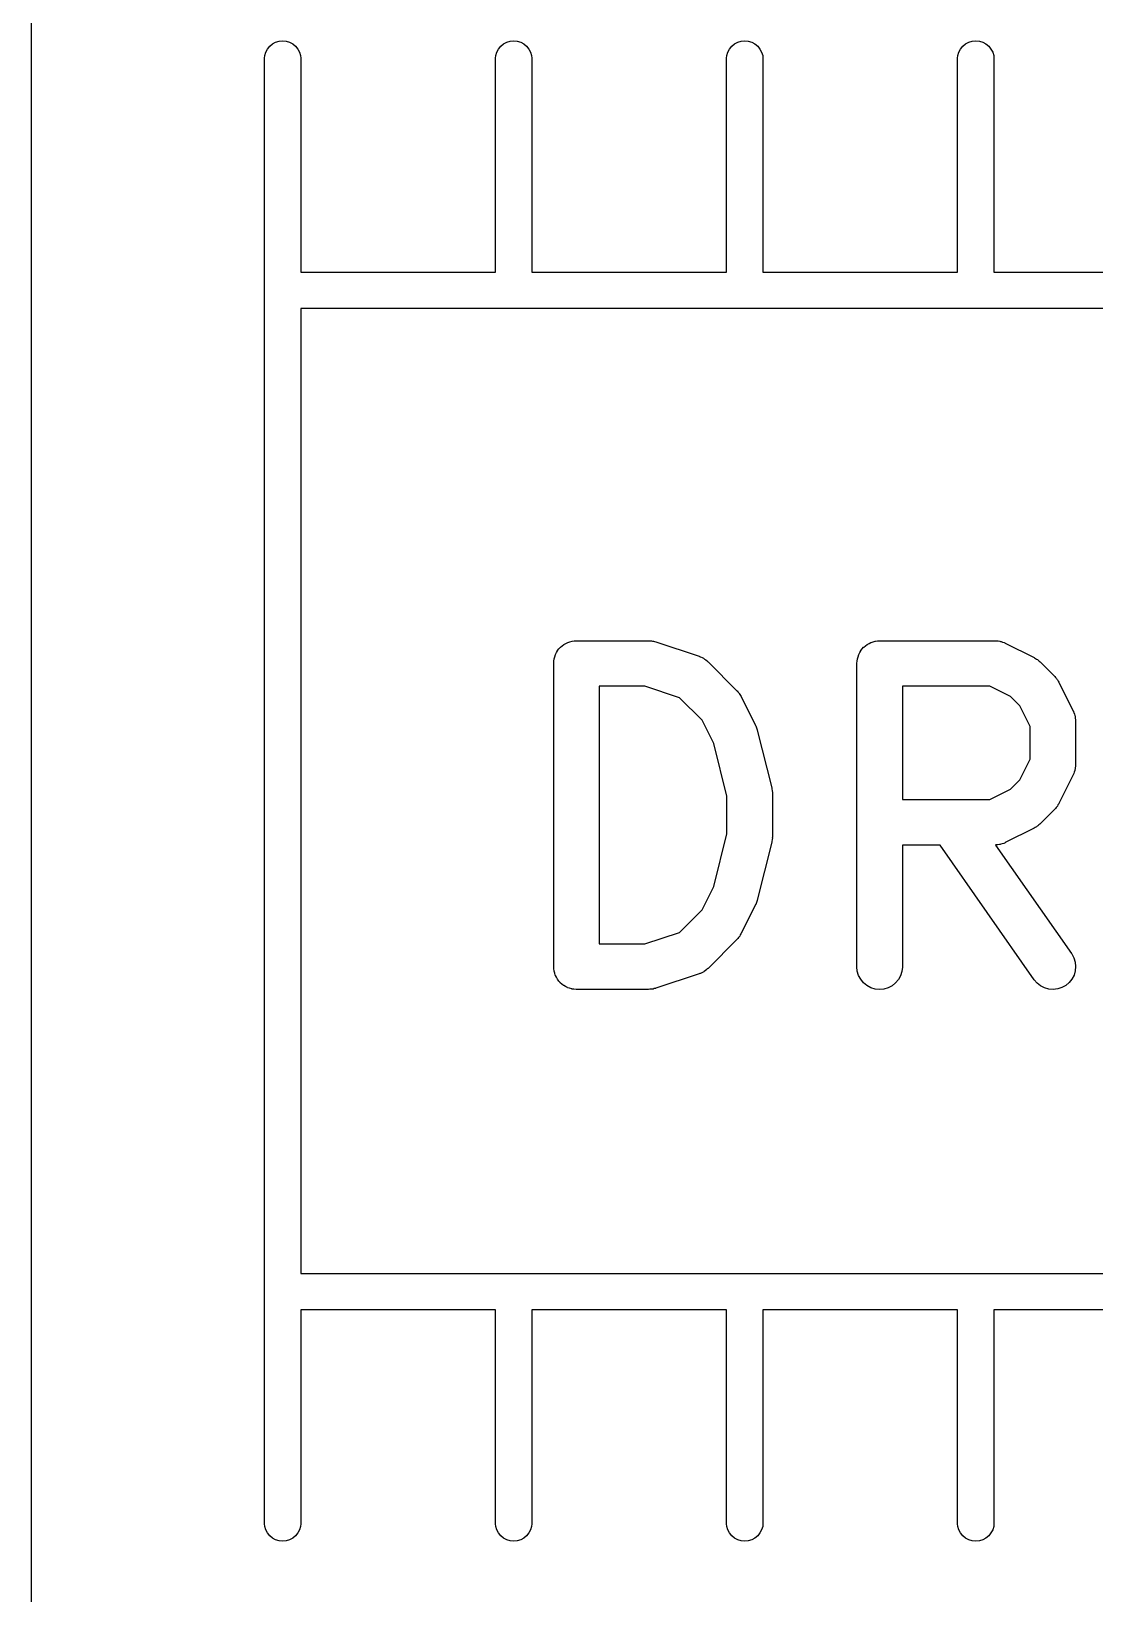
# Model space of a CAD drawing. Extents: x 5.19 to 7.89, y -5.38 to -2.27.
# Drawn here: x 5.5398 to 5.6779, y -3.0083 to -2.8055 of the extents above; entities that cross this region are included whole.
import ezdxf

# ---------------------------------------------------------------- set-up
doc = ezdxf.new("R2010")
doc.units = 0
doc.header["$MEASUREMENT"] = 0
doc.layers.add('BLACK', color=7, linetype='CONTINUOUS')

msp = doc.modelspace()

# ---------------------------------------------------------------- linework, layer by layer
at = {"layer": 'BLACK', "linetype": 'CONTINUOUS'}
for p, q in [((5.53984, -2.80421), (5.53984, -3.50685)), ((5.5708, -2.80742), (5.57116, -2.80712)), ((5.57116, -2.80712), (5.57157, -2.8069)), ((5.57157, -2.8069), (5.57202, -2.80677)), ((5.57202, -2.80677), (5.57248, -2.80672)), ((5.57248, -2.80672), (5.57294, -2.80677)), ((5.57294, -2.80677), (5.57339, -2.8069)), ((5.57339, -2.8069), (5.5738, -2.80712)), ((5.5738, -2.80712), (5.57416, -2.80742)), ((5.6008, -2.80742), (5.60116, -2.80712)), ((5.60116, -2.80712), (5.60157, -2.8069)), ((5.60157, -2.8069), (5.60202, -2.80677)), ((5.60202, -2.80677), (5.60248, -2.80672)), ((5.60248, -2.80672), (5.60294, -2.80677)), ((5.60294, -2.80677), (5.60339, -2.8069)), ((5.60339, -2.8069), (5.6038, -2.80712)), ((5.6038, -2.80712), (5.60416, -2.80742)), ((5.6308, -2.80742), (5.63116, -2.80712)), ((5.63116, -2.80712), (5.63157, -2.8069)), ((5.63157, -2.8069), (5.63202, -2.80677)), ((5.63202, -2.80677), (5.63248, -2.80672)), ((5.63248, -2.80672), (5.63294, -2.80677)), ((5.63294, -2.80677), (5.63339, -2.8069)), ((5.63339, -2.8069), (5.6338, -2.80712)), ((5.6338, -2.80712), (5.63416, -2.80742)), ((5.6608, -2.80742), (5.66116, -2.80712)), ((5.66116, -2.80712), (5.66157, -2.8069)), ((5.66157, -2.8069), (5.66202, -2.80677)), ((5.66202, -2.80677), (5.66248, -2.80672)), ((5.66248, -2.80672), (5.66294, -2.80677)), ((5.66294, -2.80677), (5.66339, -2.8069)), ((5.66339, -2.8069), (5.6638, -2.80712)), ((5.6638, -2.80712), (5.66416, -2.80742)), ((5.57012, -2.80898), (5.57015, -2.80863)), ((5.57012, -2.83898), (5.57012, -2.80898)), ((5.57015, -2.80863), (5.57029, -2.80819)), ((5.57029, -2.80819), (5.57051, -2.80778)), ((5.57051, -2.80778), (5.5708, -2.80742)), ((5.57416, -2.80742), (5.57445, -2.80778)), ((5.57445, -2.80778), (5.57467, -2.80819)), ((5.57467, -2.80819), (5.57481, -2.80863)), ((5.57481, -2.80863), (5.57484, -2.80898)), ((5.57484, -2.80898), (5.57484, -2.83673)), ((5.60012, -2.80898), (5.60015, -2.80863)), ((5.60012, -2.83673), (5.60012, -2.80898)), ((5.60015, -2.80863), (5.60029, -2.80819)), ((5.60029, -2.80819), (5.60051, -2.80778)), ((5.60051, -2.80778), (5.6008, -2.80742)), ((5.60416, -2.80742), (5.60445, -2.80778)), ((5.60445, -2.80778), (5.60467, -2.80819)), ((5.60467, -2.80819), (5.60481, -2.80863)), ((5.60481, -2.80863), (5.60484, -2.80898)), ((5.60484, -2.80898), (5.60484, -2.83673)), ((5.63012, -2.80898), (5.63015, -2.80863)), ((5.63012, -2.83673), (5.63012, -2.80898)), ((5.63015, -2.80863), (5.63029, -2.80819)), ((5.63029, -2.80819), (5.63051, -2.80778)), ((5.63051, -2.80778), (5.6308, -2.80742)), ((5.63416, -2.80742), (5.63445, -2.80778)), ((5.63445, -2.80778), (5.63467, -2.80819)), ((5.63467, -2.80819), (5.63481, -2.80863)), ((5.63481, -2.80863), (5.63484, -2.80898)), ((5.63484, -2.80898), (5.63484, -2.83673)), ((5.66012, -2.80898), (5.66015, -2.80863)), ((5.66012, -2.83673), (5.66012, -2.80898)), ((5.66015, -2.80863), (5.66029, -2.80819)), ((5.66029, -2.80819), (5.66051, -2.80778)), ((5.66051, -2.80778), (5.6608, -2.80742)), ((5.66416, -2.80742), (5.66445, -2.80778)), ((5.66445, -2.80778), (5.66467, -2.80819)), ((5.66467, -2.80819), (5.66481, -2.80863)), ((5.66481, -2.80863), (5.66484, -2.80898)), ((5.66484, -2.80898), (5.66484, -2.83673)), ((5.57484, -2.83673), (5.60012, -2.83673)), ((5.60484, -2.83673), (5.63012, -2.83673)), ((5.63484, -2.83673), (5.66012, -2.83673)), ((5.66484, -2.83673), (5.69012, -2.83673)), ((5.57011, -2.83909), (5.57012, -2.83898)), ((5.57012, -2.83921), (5.57011, -2.83909)), ((5.57012, -2.96898), (5.57012, -2.83921)), ((5.60236, -2.84146), (5.57484, -2.84146)), ((5.57484, -2.84146), (5.57484, -2.96673)), ((5.60248, -2.84147), (5.60236, -2.84146)), ((5.6026, -2.84146), (5.60248, -2.84147)), ((5.63236, -2.84146), (5.6026, -2.84146)), ((5.63248, -2.84147), (5.63236, -2.84146)), ((5.6326, -2.84146), (5.63248, -2.84147)), ((5.66236, -2.84146), (5.6326, -2.84146)), ((5.66248, -2.84147), (5.66236, -2.84146)), ((5.6626, -2.84146), (5.66248, -2.84147)), ((5.69236, -2.84146), (5.6626, -2.84146)), ((5.60782, -2.88666), (5.6079, -2.88639)), ((5.6079, -2.88638), (5.60791, -2.88637)), ((5.6079, -2.88639), (5.6079, -2.88638)), ((5.60791, -2.88637), (5.60804, -2.88613)), ((5.60804, -2.88613), (5.60817, -2.88588)), ((5.60817, -2.88588), (5.60818, -2.88588)), ((5.60818, -2.88587), (5.60836, -2.88565)), ((5.60818, -2.88588), (5.60818, -2.88587)), ((5.60836, -2.88565), (5.60854, -2.88544)), ((5.60854, -2.88544), (5.60855, -2.88543)), ((5.60855, -2.88543), (5.60877, -2.88525)), ((5.60855, -2.88543), (5.60855, -2.88543)), ((5.60877, -2.88525), (5.60899, -2.88508)), ((5.60899, -2.88508), (5.609, -2.88507)), ((5.609, -2.88506), (5.60925, -2.88494)), ((5.609, -2.88507), (5.609, -2.88506)), ((5.60925, -2.88494), (5.6095, -2.8848)), ((5.6095, -2.8848), (5.60951, -2.8848)), ((5.60951, -2.8848), (5.60978, -2.88472)), ((5.60951, -2.8848), (5.60951, -2.8848)), ((5.60978, -2.88472), (5.61005, -2.88464)), ((5.61005, -2.88464), (5.61006, -2.88464)), ((5.61006, -2.88464), (5.61007, -2.88463)), ((5.61007, -2.88463), (5.61034, -2.88461)), ((5.61034, -2.88461), (5.61062, -2.88458)), ((5.61062, -2.88458), (5.61999, -2.88458)), ((5.61999, -2.88458), (5.62004, -2.88458)), ((5.62004, -2.88458), (5.6202, -2.8846)), ((5.6202, -2.8846), (5.62037, -2.88461)), ((5.62037, -2.88461), (5.62049, -2.88463)), ((5.62049, -2.88463), (5.62061, -2.88465)), ((5.62061, -2.88465), (5.62077, -2.8847)), ((5.62077, -2.8847), (5.62093, -2.88473)), ((5.62093, -2.88473), (5.62655, -2.88661)), ((5.64719, -2.88666), (5.64727, -2.88639)), ((5.64727, -2.88638), (5.64728, -2.88637)), ((5.64727, -2.88639), (5.64727, -2.88638)), ((5.64728, -2.88637), (5.64741, -2.88613)), ((5.64741, -2.88613), (5.64754, -2.88588)), ((5.64754, -2.88588), (5.64755, -2.88588)), ((5.64755, -2.88587), (5.64773, -2.88565)), ((5.64755, -2.88588), (5.64755, -2.88587)), ((5.64773, -2.88565), (5.64791, -2.88544)), ((5.64791, -2.88544), (5.64792, -2.88543)), ((5.64792, -2.88543), (5.64814, -2.88525)), ((5.64792, -2.88543), (5.64792, -2.88543)), ((5.64814, -2.88525), (5.64836, -2.88508)), ((5.64836, -2.88508), (5.64837, -2.88507)), ((5.64837, -2.88506), (5.64862, -2.88494)), ((5.64837, -2.88507), (5.64837, -2.88506)), ((5.64862, -2.88494), (5.64887, -2.8848)), ((5.64887, -2.8848), (5.64888, -2.8848)), ((5.64888, -2.8848), (5.64915, -2.88472)), ((5.64888, -2.8848), (5.64888, -2.8848)), ((5.64915, -2.88472), (5.64942, -2.88464)), ((5.64942, -2.88464), (5.64943, -2.88464)), ((5.64943, -2.88464), (5.64944, -2.88463)), ((5.64944, -2.88463), (5.64971, -2.88461)), ((5.64971, -2.88461), (5.64999, -2.88458)), ((5.64999, -2.88458), (5.66499, -2.88458)), ((5.66499, -2.88458), (5.66503, -2.88458)), ((5.66503, -2.88458), (5.66512, -2.88459)), ((5.66512, -2.88459), (5.6652, -2.88459)), ((5.6652, -2.88459), (5.6654, -2.88462)), ((5.6654, -2.88462), (5.6656, -2.88465)), ((5.6656, -2.88465), (5.66569, -2.88467)), ((5.66569, -2.88467), (5.66577, -2.88469)), ((5.66577, -2.88469), (5.66596, -2.88476)), ((5.66596, -2.88476), (5.66615, -2.88482)), ((5.66615, -2.88482), (5.66623, -2.88486)), ((5.66623, -2.88486), (5.66631, -2.88489)), ((5.66631, -2.88489), (5.67006, -2.88677)), ((5.60767, -2.88749), (5.6077, -2.88722)), ((5.60767, -2.88751), (5.60767, -2.88749)), ((5.60767, -2.88753), (5.60767, -2.88751)), ((5.60767, -2.88751), (5.60767, -2.88751)), ((5.60767, -2.88751), (5.60767, -2.88751)), ((5.60767, -2.9269), (5.60767, -2.88753)), ((5.6077, -2.88722), (5.60773, -2.88694)), ((5.60773, -2.88692), (5.60782, -2.88666)), ((5.60773, -2.88693), (5.60773, -2.88692)), ((5.60773, -2.88694), (5.60773, -2.88693)), ((5.62655, -2.88661), (5.62659, -2.88662)), ((5.62659, -2.88662), (5.62667, -2.88666)), ((5.62667, -2.88666), (5.62675, -2.88668)), ((5.62675, -2.88668), (5.62693, -2.88678)), ((5.62693, -2.88678), (5.62711, -2.88686)), ((5.62711, -2.88686), (5.62718, -2.88691)), ((5.62718, -2.88691), (5.62726, -2.88696)), ((5.62726, -2.88696), (5.62742, -2.88708)), ((5.62742, -2.88708), (5.62758, -2.8872)), ((5.62758, -2.8872), (5.62764, -2.88727)), ((5.62764, -2.88727), (5.62771, -2.88732)), ((5.62771, -2.88732), (5.63146, -2.89107)), ((5.64704, -2.88749), (5.64707, -2.88722)), ((5.64704, -2.88751), (5.64704, -2.88749)), ((5.64704, -2.88753), (5.64704, -2.88751)), ((5.64704, -2.88751), (5.64704, -2.88751)), ((5.64704, -2.88751), (5.64704, -2.88751)), ((5.64704, -2.9269), (5.64704, -2.88753)), ((5.64707, -2.88722), (5.6471, -2.88694)), ((5.6471, -2.88692), (5.64719, -2.88666)), ((5.6471, -2.88693), (5.6471, -2.88692)), ((5.6471, -2.88694), (5.6471, -2.88693)), ((5.67006, -2.88677), (5.6701, -2.88679)), ((5.6701, -2.88679), (5.67023, -2.88688)), ((5.67023, -2.88688), (5.67038, -2.88696)), ((5.67038, -2.88696), (5.67048, -2.88703)), ((5.67048, -2.88703), (5.67058, -2.8871)), ((5.67058, -2.8871), (5.6707, -2.88722)), ((5.6707, -2.88722), (5.67083, -2.88732)), ((5.67083, -2.88732), (5.6727, -2.8892)), ((5.6727, -2.8892), (5.67273, -2.88923)), ((5.67273, -2.88923), (5.67283, -2.88936)), ((5.67283, -2.88936), (5.67295, -2.88948)), ((5.67295, -2.88948), (5.67301, -2.88958)), ((5.67301, -2.88958), (5.67309, -2.88968)), ((5.67309, -2.88968), (5.67317, -2.88982)), ((5.67317, -2.88982), (5.67325, -2.88996)), ((5.67325, -2.88996), (5.67513, -2.89371)), ((5.61357, -2.89049), (5.61357, -2.92395)), ((5.61952, -2.89049), (5.61357, -2.89049)), ((5.62402, -2.89199), (5.61952, -2.89049)), ((5.62694, -2.89491), (5.62402, -2.89199)), ((5.63146, -2.89107), (5.63149, -2.8911)), ((5.63149, -2.8911), (5.63159, -2.89123)), ((5.63159, -2.89123), (5.6317, -2.89135)), ((5.6317, -2.89135), (5.63177, -2.89145)), ((5.63177, -2.89145), (5.63184, -2.89155)), ((5.63184, -2.89155), (5.63192, -2.8917)), ((5.63192, -2.8917), (5.63201, -2.89184)), ((5.63201, -2.89184), (5.63388, -2.89559)), ((5.65294, -2.89049), (5.65294, -2.9052)), ((5.66429, -2.89049), (5.65294, -2.89049)), ((5.66699, -2.89184), (5.66429, -2.89049)), ((5.66819, -2.89303), (5.66699, -2.89184)), ((5.66954, -2.89573), (5.66819, -2.89303)), ((5.67513, -2.89371), (5.67515, -2.89375)), ((5.67515, -2.89375), (5.67518, -2.89383)), ((5.67518, -2.89383), (5.67522, -2.89391)), ((5.67522, -2.89391), (5.67528, -2.8941)), ((5.67528, -2.8941), (5.67535, -2.89429)), ((5.67535, -2.89429), (5.67536, -2.89438)), ((5.67536, -2.89438), (5.67538, -2.89446)), ((5.67538, -2.89446), (5.6754, -2.89466)), ((5.62846, -2.89794), (5.62694, -2.89491)), ((5.63388, -2.89559), (5.6339, -2.89562)), ((5.6339, -2.89562), (5.63391, -2.89564)), ((5.63391, -2.89564), (5.63391, -2.89565)), ((5.63391, -2.89565), (5.63401, -2.89591)), ((5.63401, -2.89591), (5.6341, -2.89617)), ((5.6341, -2.89617), (5.6341, -2.89618)), ((5.6341, -2.89618), (5.63411, -2.89619)), ((5.63411, -2.89619), (5.63598, -2.90369)), ((5.66954, -2.89996), (5.66954, -2.89573)), ((5.6754, -2.89466), (5.67544, -2.89486)), ((5.67544, -2.89486), (5.67543, -2.89495)), ((5.67543, -2.89495), (5.67544, -2.89503)), ((5.67544, -2.89503), (5.67544, -2.90066)), ((5.63016, -2.90477), (5.62846, -2.89794)), ((5.66819, -2.90266), (5.66954, -2.89996)), ((5.67513, -2.90198), (5.67325, -2.90573)), ((5.67516, -2.9019), (5.67513, -2.90198)), ((5.6752, -2.90182), (5.67516, -2.9019)), ((5.67526, -2.90163), (5.6752, -2.90182)), ((5.67534, -2.90144), (5.67526, -2.90163)), ((5.67535, -2.90135), (5.67534, -2.90144)), ((5.67538, -2.90127), (5.67535, -2.90135)), ((5.6754, -2.90107), (5.67538, -2.90127)), ((5.67543, -2.90087), (5.6754, -2.90107)), ((5.67544, -2.9007), (5.67543, -2.90079)), ((5.67543, -2.90079), (5.67543, -2.90087)), ((5.67544, -2.90066), (5.67544, -2.9007)), ((5.63598, -2.90369), (5.63599, -2.90373)), ((5.63599, -2.90373), (5.636, -2.90378)), ((5.636, -2.90378), (5.63601, -2.90383)), ((5.63601, -2.90383), (5.63604, -2.90407)), ((5.63604, -2.90407), (5.63607, -2.9043)), ((5.63607, -2.9043), (5.63607, -2.90436)), ((5.63607, -2.90436), (5.63607, -2.90441)), ((5.63607, -2.90441), (5.63607, -2.91003)), ((5.66429, -2.9052), (5.66699, -2.90386)), ((5.66699, -2.90386), (5.66819, -2.90266)), ((5.63016, -2.90967), (5.63016, -2.90477)), ((5.65294, -2.9052), (5.66429, -2.9052)), ((5.6727, -2.9065), (5.67083, -2.90837)), ((5.67281, -2.90637), (5.6727, -2.9065)), ((5.67292, -2.90625), (5.67281, -2.90637)), ((5.67299, -2.90615), (5.67292, -2.90625)), ((5.67307, -2.90605), (5.67299, -2.90615)), ((5.67314, -2.9059), (5.67307, -2.90605)), ((5.67324, -2.90576), (5.67314, -2.9059)), ((5.67325, -2.90573), (5.67324, -2.90576)), ((5.67044, -2.90868), (5.67035, -2.90876)), ((5.67055, -2.90862), (5.67044, -2.90868)), ((5.67067, -2.9085), (5.67055, -2.90862)), ((5.6708, -2.9084), (5.67067, -2.9085)), ((5.67083, -2.90837), (5.6708, -2.9084)), ((5.62846, -2.9165), (5.63016, -2.90967)), ((5.63598, -2.91075), (5.63411, -2.91825)), ((5.63599, -2.9107), (5.63598, -2.91075)), ((5.63601, -2.91065), (5.63599, -2.9107)), ((5.63603, -2.91041), (5.63601, -2.91065)), ((5.63607, -2.91018), (5.63603, -2.91041)), ((5.63607, -2.91007), (5.63606, -2.91013)), ((5.63606, -2.91013), (5.63607, -2.91018)), ((5.63607, -2.91003), (5.63607, -2.91007)), ((5.67006, -2.90892), (5.66631, -2.9108)), ((5.6702, -2.90883), (5.67006, -2.90892)), ((5.67035, -2.90876), (5.6702, -2.90883)), ((5.65783, -2.91111), (5.65294, -2.91111)), ((5.65294, -2.91111), (5.65294, -2.9269)), ((5.67007, -2.9286), (5.65783, -2.91111)), ((5.66508, -2.9111), (5.66503, -2.91111)), ((5.66503, -2.91111), (5.67491, -2.92521)), ((5.66516, -2.9111), (5.66508, -2.9111)), ((5.66536, -2.91107), (5.66516, -2.9111)), ((5.66556, -2.91105), (5.66536, -2.91107)), ((5.66565, -2.91103), (5.66556, -2.91105)), ((5.66573, -2.91101), (5.66565, -2.91103)), ((5.66592, -2.91095), (5.66573, -2.91101)), ((5.66611, -2.91089), (5.66592, -2.91095)), ((5.66619, -2.91085), (5.66611, -2.91089)), ((5.66627, -2.91082), (5.66619, -2.91085)), ((5.66631, -2.9108), (5.66627, -2.91082)), ((5.62694, -2.91953), (5.62846, -2.9165)), ((5.63388, -2.91885), (5.63201, -2.9226)), ((5.63389, -2.91884), (5.63388, -2.91885)), ((5.6339, -2.91883), (5.63389, -2.91884)), ((5.63399, -2.91857), (5.6339, -2.91883)), ((5.63409, -2.91831), (5.63399, -2.91857)), ((5.6341, -2.91829), (5.63409, -2.9183)), ((5.63409, -2.9183), (5.63409, -2.91831)), ((5.63411, -2.91825), (5.6341, -2.91829)), ((5.62402, -2.92245), (5.62694, -2.91953)), ((5.61952, -2.92395), (5.62402, -2.92245)), ((5.63182, -2.92292), (5.63174, -2.92302)), ((5.6319, -2.92278), (5.63182, -2.92292)), ((5.63199, -2.92264), (5.6319, -2.92278)), ((5.63201, -2.9226), (5.63199, -2.92264)), ((5.61357, -2.92395), (5.61952, -2.92395)), ((5.63146, -2.92337), (5.62771, -2.92712)), ((5.63156, -2.92324), (5.63146, -2.92337)), ((5.63168, -2.92312), (5.63156, -2.92324)), ((5.63174, -2.92302), (5.63168, -2.92312)), ((5.60769, -2.92718), (5.60767, -2.9269)), ((5.64709, -2.92748), (5.64704, -2.9269)), ((5.65294, -2.92695), (5.65288, -2.92752)), ((5.65294, -2.9269), (5.65294, -2.92695)), ((5.67491, -2.92521), (5.67493, -2.92525)), ((5.67493, -2.92525), (5.67521, -2.92575)), ((5.67521, -2.92575), (5.67538, -2.9263)), ((5.67538, -2.9263), (5.67544, -2.92687)), ((5.67544, -2.92687), (5.67539, -2.92745)), ((5.60772, -2.92746), (5.60769, -2.92718)), ((5.60772, -2.92747), (5.60772, -2.92746)), ((5.60772, -2.92748), (5.60772, -2.92747)), ((5.6078, -2.92774), (5.60772, -2.92748)), ((5.60788, -2.92801), (5.6078, -2.92774)), ((5.60789, -2.92802), (5.60788, -2.92801)), ((5.60789, -2.92803), (5.60789, -2.92802)), ((5.60802, -2.92827), (5.60789, -2.92803)), ((5.60815, -2.92852), (5.60802, -2.92827)), ((5.60816, -2.92853), (5.60815, -2.92852)), ((5.60816, -2.92854), (5.60816, -2.92853)), ((5.60834, -2.92876), (5.60816, -2.92854)), ((5.60851, -2.92897), (5.60834, -2.92876)), ((5.60852, -2.92898), (5.60851, -2.92897)), ((5.60853, -2.92899), (5.60852, -2.92898)), ((5.60874, -2.92916), (5.60853, -2.92899)), ((5.62655, -2.92783), (5.62093, -2.92971)), ((5.62663, -2.9278), (5.62655, -2.92783)), ((5.62672, -2.92777), (5.62663, -2.9278)), ((5.62689, -2.92768), (5.62672, -2.92777)), ((5.62708, -2.9276), (5.62689, -2.92768)), ((5.62715, -2.92755), (5.62708, -2.9276)), ((5.62723, -2.92751), (5.62715, -2.92755)), ((5.62738, -2.92738), (5.62723, -2.92751)), ((5.62755, -2.92726), (5.62738, -2.92738)), ((5.62761, -2.9272), (5.62755, -2.92726)), ((5.62768, -2.92715), (5.62761, -2.9272)), ((5.62771, -2.92712), (5.62768, -2.92715)), ((5.64726, -2.92803), (5.64709, -2.92748)), ((5.64753, -2.92854), (5.64726, -2.92803)), ((5.6479, -2.92899), (5.64753, -2.92854)), ((5.64834, -2.92935), (5.6479, -2.92899)), ((5.65206, -2.92901), (5.65161, -2.92938)), ((5.65243, -2.92857), (5.65206, -2.92901)), ((5.6527, -2.92807), (5.65243, -2.92857)), ((5.65288, -2.92752), (5.6527, -2.92807)), ((5.67044, -2.92904), (5.67007, -2.9286)), ((5.6746, -2.92896), (5.67416, -2.92934)), ((5.67496, -2.92851), (5.6746, -2.92896)), ((5.67523, -2.928), (5.67496, -2.92851)), ((5.67539, -2.92745), (5.67523, -2.928)), ((5.60895, -2.92934), (5.60874, -2.92916)), ((5.60896, -2.92935), (5.60895, -2.92934)), ((5.60897, -2.92935), (5.60896, -2.92935)), ((5.60921, -2.92948), (5.60897, -2.92935)), ((5.60946, -2.92962), (5.60921, -2.92948)), ((5.60947, -2.92962), (5.60946, -2.92962)), ((5.60948, -2.92963), (5.60947, -2.92962)), ((5.60974, -2.92971), (5.60948, -2.92963)), ((5.61001, -2.92979), (5.60974, -2.92971)), ((5.61002, -2.92979), (5.61001, -2.92979)), ((5.61003, -2.9298), (5.61002, -2.92979)), ((5.6103, -2.92983), (5.61003, -2.9298)), ((5.61058, -2.92986), (5.6103, -2.92983)), ((5.6106, -2.92986), (5.61058, -2.92986)), ((5.61062, -2.92986), (5.6106, -2.92986)), ((5.6106, -2.92986), (5.6106, -2.92986)), ((5.6106, -2.92986), (5.6106, -2.92986)), ((5.61999, -2.92986), (5.61062, -2.92986)), ((5.62016, -2.92984), (5.61999, -2.92986)), ((5.62033, -2.92984), (5.62016, -2.92984)), ((5.62045, -2.92981), (5.62033, -2.92984)), ((5.62057, -2.9298), (5.62045, -2.92981)), ((5.62073, -2.92975), (5.62057, -2.9298)), ((5.62089, -2.92972), (5.62073, -2.92975)), ((5.62093, -2.92971), (5.62089, -2.92972)), ((5.64885, -2.92963), (5.64834, -2.92935)), ((5.6494, -2.9298), (5.64885, -2.92963)), ((5.64997, -2.92986), (5.6494, -2.9298)), ((5.65054, -2.92981), (5.64997, -2.92986)), ((5.6511, -2.92964), (5.65054, -2.92981)), ((5.65161, -2.92938), (5.6511, -2.92964)), ((5.6709, -2.92939), (5.67044, -2.92904)), ((5.67141, -2.92965), (5.6709, -2.92939)), ((5.67196, -2.92981), (5.67141, -2.92965)), ((5.67254, -2.92986), (5.67196, -2.92981)), ((5.67311, -2.92979), (5.67254, -2.92986)), ((5.67366, -2.92961), (5.67311, -2.92979)), ((5.67416, -2.92934), (5.67366, -2.92961)), ((5.57484, -2.96673), (5.60236, -2.96673)), ((5.60236, -2.96673), (5.60248, -2.96672)), ((5.60248, -2.96672), (5.6026, -2.96673)), ((5.6026, -2.96673), (5.63236, -2.96673)), ((5.63236, -2.96673), (5.63248, -2.96672)), ((5.63248, -2.96672), (5.6326, -2.96673)), ((5.6326, -2.96673), (5.66236, -2.96673)), ((5.66236, -2.96673), (5.66248, -2.96672)), ((5.66248, -2.96672), (5.6626, -2.96673)), ((5.6626, -2.96673), (5.69236, -2.96673)), ((5.57011, -2.96909), (5.57012, -2.96898)), ((5.57012, -2.96921), (5.57011, -2.96909)), ((5.57012, -2.99921), (5.57012, -2.96921)), ((5.60012, -2.97146), (5.57484, -2.97146)), ((5.57484, -2.97146), (5.57484, -2.99921)), ((5.60012, -2.99921), (5.60012, -2.97146)), ((5.63012, -2.97146), (5.60484, -2.97146)), ((5.60484, -2.97146), (5.60484, -2.99921)), ((5.63012, -2.99921), (5.63012, -2.97146)), ((5.66012, -2.97146), (5.63484, -2.97146)), ((5.63484, -2.97146), (5.63484, -2.99921)), ((5.66012, -2.99921), (5.66012, -2.97146)), ((5.69012, -2.97146), (5.66484, -2.97146)), ((5.66484, -2.97146), (5.66484, -2.99921)), ((5.57015, -2.99956), (5.57012, -2.99921)), ((5.57029, -3), (5.57015, -2.99956)), ((5.57051, -3.00041), (5.57029, -3)), ((5.57467, -3), (5.57445, -3.00041)), ((5.57481, -2.99956), (5.57467, -3)), ((5.57484, -2.99921), (5.57481, -2.99956)), ((5.60015, -2.99956), (5.60012, -2.99921)), ((5.60029, -3), (5.60015, -2.99956)), ((5.60051, -3.00041), (5.60029, -3)), ((5.60467, -3), (5.60445, -3.00041)), ((5.60481, -2.99956), (5.60467, -3)), ((5.60484, -2.99921), (5.60481, -2.99956)), ((5.63015, -2.99956), (5.63012, -2.99921)), ((5.63029, -3), (5.63015, -2.99956)), ((5.63051, -3.00041), (5.63029, -3)), ((5.63467, -3), (5.63445, -3.00041)), ((5.63481, -2.99956), (5.63467, -3)), ((5.63484, -2.99921), (5.63481, -2.99956)), ((5.66015, -2.99956), (5.66012, -2.99921)), ((5.66029, -3), (5.66015, -2.99956)), ((5.66051, -3.00041), (5.66029, -3)), ((5.66467, -3), (5.66445, -3.00041)), ((5.66481, -2.99956), (5.66467, -3)), ((5.66484, -2.99921), (5.66481, -2.99956)), ((5.5708, -3.00077), (5.57051, -3.00041)), ((5.57116, -3.00107), (5.5708, -3.00077)), ((5.57157, -3.00129), (5.57116, -3.00107)), ((5.57202, -3.00142), (5.57157, -3.00129)), ((5.57248, -3.00147), (5.57202, -3.00142)), ((5.57294, -3.00142), (5.57248, -3.00147)), ((5.57339, -3.00129), (5.57294, -3.00142)), ((5.5738, -3.00107), (5.57339, -3.00129)), ((5.57416, -3.00077), (5.5738, -3.00107)), ((5.57445, -3.00041), (5.57416, -3.00077)), ((5.6008, -3.00077), (5.60051, -3.00041)), ((5.60116, -3.00107), (5.6008, -3.00077)), ((5.60157, -3.00129), (5.60116, -3.00107)), ((5.60202, -3.00142), (5.60157, -3.00129)), ((5.60248, -3.00147), (5.60202, -3.00142)), ((5.60294, -3.00142), (5.60248, -3.00147)), ((5.60339, -3.00129), (5.60294, -3.00142)), ((5.6038, -3.00107), (5.60339, -3.00129)), ((5.60416, -3.00077), (5.6038, -3.00107)), ((5.60445, -3.00041), (5.60416, -3.00077)), ((5.6308, -3.00077), (5.63051, -3.00041)), ((5.63116, -3.00107), (5.6308, -3.00077)), ((5.63157, -3.00129), (5.63116, -3.00107)), ((5.63202, -3.00142), (5.63157, -3.00129)), ((5.63248, -3.00147), (5.63202, -3.00142)), ((5.63294, -3.00142), (5.63248, -3.00147)), ((5.63339, -3.00129), (5.63294, -3.00142)), ((5.6338, -3.00107), (5.63339, -3.00129)), ((5.63416, -3.00077), (5.6338, -3.00107)), ((5.63445, -3.00041), (5.63416, -3.00077)), ((5.6608, -3.00077), (5.66051, -3.00041)), ((5.66116, -3.00107), (5.6608, -3.00077)), ((5.66157, -3.00129), (5.66116, -3.00107)), ((5.66202, -3.00142), (5.66157, -3.00129)), ((5.66248, -3.00147), (5.66202, -3.00142)), ((5.66294, -3.00142), (5.66248, -3.00147)), ((5.66339, -3.00129), (5.66294, -3.00142)), ((5.6638, -3.00107), (5.66339, -3.00129)), ((5.66416, -3.00077), (5.6638, -3.00107)), ((5.66445, -3.00041), (5.66416, -3.00077))]:
    msp.add_line(p, q, dxfattribs=at)

doc.saveas('drawing.dxf')
